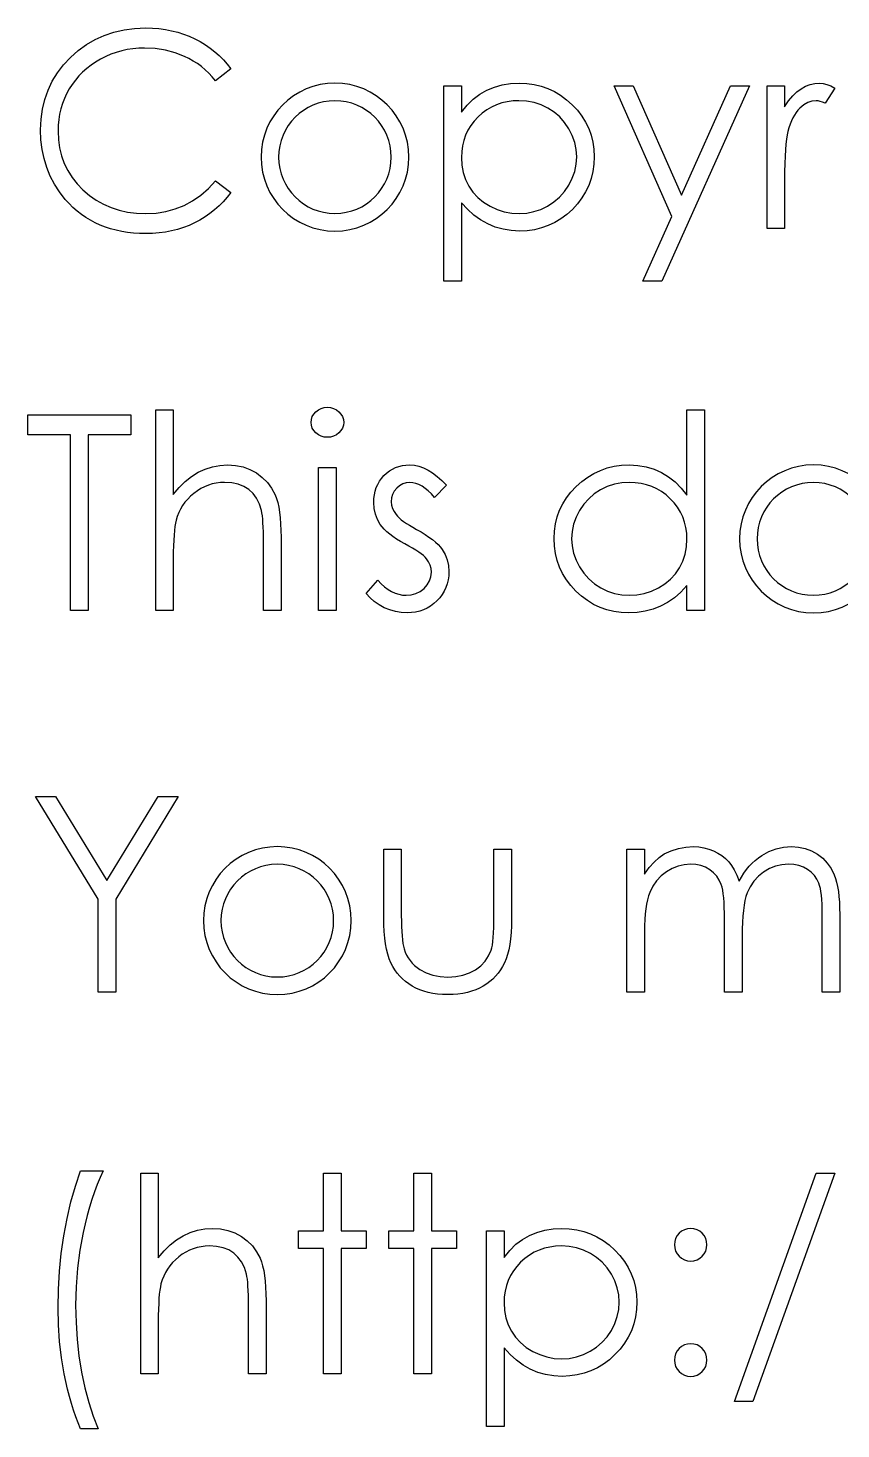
# Model space of a CAD drawing. Header units: millimetres. Extents: x -27 to 266, y -7 to 117.
# Drawn here: x -27.37 to -12.8, y 92.03 to 117.1 of the extents above; entities that cross this region are included whole.
import ezdxf

# ---------------------------------------------------------------- set-up
doc = ezdxf.new("R2010")
doc.units = ezdxf.units.MM

msp = doc.modelspace()

# ---------------------------------------------------------------- linework, layer by layer
at = {"color": 7, "linetype": 'Continuous', "flags": 128}
for points in [[(-23.731, 116.373), (-24.006, 116.162), (-24.006, 116.162), (-24.066, 116.232), (-24.128, 116.297), (-24.193, 116.358), (-24.261, 116.415), (-24.333, 116.467), (-24.406, 116.514), (-24.484, 116.558), (-24.563, 116.597), (-24.73, 116.662), (-24.905, 116.708), (-25.087, 116.736), (-25.278, 116.746), (-25.278, 116.746), (-25.383, 116.743), (-25.487, 116.733), (-25.588, 116.718), (-25.687, 116.696), (-25.786, 116.668), (-25.881, 116.634), (-25.974, 116.593), (-26.066, 116.547), (-26.154, 116.495), (-26.237, 116.439), (-26.315, 116.379), (-26.388, 116.314), (-26.456, 116.246), (-26.518, 116.173), (-26.576, 116.095), (-26.628, 116.014), (-26.675, 115.929), (-26.715, 115.841), (-26.75, 115.751), (-26.778, 115.658), (-26.799, 115.563), (-26.815, 115.465), (-26.825, 115.364), (-26.827, 115.261), (-26.827, 115.261), (-26.82, 115.106), (-26.799, 114.958), (-26.765, 114.817), (-26.716, 114.682), (-26.654, 114.553), (-26.576, 114.431), (-26.486, 114.315), (-26.381, 114.207), (-26.266, 114.108), (-26.144, 114.022), (-26.014, 113.949), (-25.877, 113.89), (-25.733, 113.844), (-25.581, 113.811), (-25.422, 113.79), (-25.256, 113.784), (-25.256, 113.784), (-25.073, 113.793), (-24.898, 113.82), (-24.73, 113.866), (-24.57, 113.93), (-24.418, 114.012), (-24.272, 114.112), (-24.136, 114.231), (-24.006, 114.367), (-24.006, 114.367), (-23.731, 114.159), (-23.731, 114.159), (-23.799, 114.074), (-23.87, 113.994), (-23.945, 113.919), (-24.024, 113.849), (-24.108, 113.783), (-24.195, 113.722), (-24.287, 113.667), (-24.383, 113.616), (-24.481, 113.572), (-24.583, 113.533), (-24.688, 113.5), (-24.796, 113.473), (-24.906, 113.452), (-25.019, 113.437), (-25.135, 113.428), (-25.254, 113.425), (-25.254, 113.425), (-25.367, 113.427), (-25.477, 113.435), (-25.584, 113.447), (-25.687, 113.464), (-25.788, 113.485), (-25.886, 113.511), (-25.98, 113.542), (-26.072, 113.578), (-26.161, 113.619), (-26.247, 113.664), (-26.33, 113.715), (-26.41, 113.769), (-26.486, 113.829), (-26.56, 113.893), (-26.63, 113.963), (-26.698, 114.037), (-26.698, 114.037), (-26.801, 114.17), (-26.892, 114.309), (-26.968, 114.455), (-27.031, 114.608), (-27.079, 114.767), (-27.113, 114.933), (-27.134, 115.106), (-27.141, 115.285), (-27.141, 115.285), (-27.133, 115.474), (-27.108, 115.655), (-27.066, 115.828), (-27.007, 115.993), (-26.932, 116.151), (-26.839, 116.302), (-26.731, 116.444), (-26.604, 116.579), (-26.466, 116.703), (-26.319, 116.809), (-26.163, 116.899), (-25.999, 116.973), (-25.827, 117.031), (-25.646, 117.072), (-25.456, 117.096), (-25.258, 117.105), (-25.258, 117.105), (-25.138, 117.102), (-25.02, 117.093), (-24.906, 117.077), (-24.794, 117.056), (-24.685, 117.03), (-24.58, 116.996), (-24.477, 116.957), (-24.377, 116.912), (-24.281, 116.861), (-24.189, 116.806), (-24.101, 116.746), (-24.019, 116.681), (-23.94, 116.611), (-23.866, 116.537), (-23.796, 116.457), (-23.731, 116.373)], [(-19.917, 116.072), (-19.603, 116.072), (-19.603, 116.072), (-19.603, 115.599), (-19.603, 115.599), (-19.5, 115.725), (-19.39, 115.833), (-19.272, 115.922), (-19.147, 115.993), (-19.013, 116.047), (-18.873, 116.087), (-18.725, 116.11), (-18.57, 116.117), (-18.57, 116.117), (-18.434, 116.111), (-18.302, 116.094), (-18.176, 116.063), (-18.054, 116.021), (-17.938, 115.967), (-17.827, 115.9), (-17.721, 115.821), (-17.62, 115.731), (-17.527, 115.632), (-17.447, 115.528), (-17.379, 115.419), (-17.324, 115.305), (-17.28, 115.186), (-17.249, 115.063), (-17.231, 114.934), (-17.225, 114.801), (-17.225, 114.801), (-17.231, 114.665), (-17.249, 114.534), (-17.28, 114.408), (-17.322, 114.287), (-17.378, 114.172), (-17.445, 114.062), (-17.524, 113.957), (-17.616, 113.858), (-17.716, 113.767), (-17.821, 113.688), (-17.932, 113.621), (-18.047, 113.567), (-18.168, 113.525), (-18.293, 113.494), (-18.424, 113.476), (-18.56, 113.47), (-18.56, 113.47), (-18.712, 113.478), (-18.858, 113.502), (-18.998, 113.541), (-19.132, 113.598), (-19.259, 113.669), (-19.38, 113.757), (-19.494, 113.86), (-19.603, 113.978), (-19.603, 113.978), (-19.603, 112.572), (-19.603, 112.572), (-19.917, 112.572), (-19.917, 112.572), (-19.917, 116.072)], [(-14.129, 116.072), (-13.815, 116.072), (-13.815, 116.072), (-13.815, 115.696), (-13.815, 115.696), (-13.743, 115.8), (-13.669, 115.888), (-13.594, 115.96), (-13.517, 116.018), (-13.438, 116.061), (-13.357, 116.093), (-13.275, 116.111), (-13.191, 116.117), (-13.191, 116.117), (-13.125, 116.112), (-13.058, 116.096), (-12.989, 116.068), (-12.917, 116.03), (-12.917, 116.03), (-13.09, 115.758), (-13.09, 115.758), (-13.135, 115.777), (-13.177, 115.792), (-13.216, 115.8), (-13.25, 115.803), (-13.25, 115.803), (-13.325, 115.795), (-13.399, 115.77), (-13.472, 115.728), (-13.543, 115.669), (-13.578, 115.633), (-13.61, 115.592), (-13.639, 115.547), (-13.667, 115.498), (-13.693, 115.443), (-13.717, 115.384), (-13.739, 115.32), (-13.758, 115.252), (-13.758, 115.252), (-13.772, 115.191), (-13.783, 115.116), (-13.793, 115.027), (-13.801, 114.924), (-13.807, 114.808), (-13.811, 114.677), (-13.814, 114.533), (-13.815, 114.374), (-13.815, 114.374), (-13.815, 113.515), (-13.815, 113.515), (-14.129, 113.515), (-14.129, 113.515), (-14.129, 116.072)], [(-16.866, 116.072), (-16.527, 116.072), (-16.527, 116.072), (-15.661, 114.114), (-15.661, 114.114), (-14.782, 116.072), (-14.782, 116.072), (-14.443, 116.072), (-14.443, 116.072), (-16.013, 112.572), (-16.013, 112.572), (-16.353, 112.572), (-16.353, 112.572), (-15.832, 113.733), (-15.832, 113.733), (-16.866, 116.072)], [(-18.572, 115.803), (-18.679, 115.799), (-18.781, 115.785), (-18.879, 115.763), (-18.973, 115.73), (-19.063, 115.69), (-19.148, 115.64), (-19.229, 115.58), (-19.306, 115.512), (-19.375, 115.437), (-19.435, 115.358), (-19.487, 115.274), (-19.529, 115.186), (-19.561, 115.093), (-19.584, 114.996), (-19.598, 114.894), (-19.603, 114.788), (-19.603, 114.788), (-19.595, 114.649), (-19.57, 114.518), (-19.529, 114.393), (-19.471, 114.276), (-19.397, 114.169), (-19.309, 114.073), (-19.206, 113.989), (-19.09, 113.917), (-18.964, 113.858), (-18.835, 113.817), (-18.703, 113.792), (-18.567, 113.784), (-18.567, 113.784), (-18.434, 113.792), (-18.305, 113.818), (-18.18, 113.859), (-18.059, 113.918), (-17.946, 113.992), (-17.845, 114.079), (-17.757, 114.179), (-17.681, 114.292), (-17.619, 114.414), (-17.574, 114.539), (-17.548, 114.667), (-17.539, 114.797), (-17.539, 114.797), (-17.547, 114.928), (-17.574, 115.056), (-17.617, 115.181), (-17.679, 115.301), (-17.755, 115.414), (-17.843, 115.513), (-17.943, 115.599), (-18.056, 115.671), (-18.177, 115.729), (-18.303, 115.77), (-18.435, 115.795), (-18.572, 115.803)], [(-27.366, 109.822), (-27.366, 110.181), (-27.366, 110.181), (-25.526, 110.181), (-25.526, 110.181), (-25.526, 109.822), (-25.526, 109.822), (-26.289, 109.822), (-26.289, 109.822), (-26.289, 106.681), (-26.289, 106.681), (-26.603, 106.681), (-26.603, 106.681), (-26.603, 109.822), (-26.603, 109.822), (-27.366, 109.822)], [(-25.077, 110.271), (-24.763, 110.271), (-24.763, 110.271), (-24.763, 108.756), (-24.763, 108.756), (-24.66, 108.88), (-24.55, 108.987), (-24.437, 109.079), (-24.317, 109.152), (-24.193, 109.21), (-24.064, 109.251), (-23.93, 109.276), (-23.79, 109.284), (-23.79, 109.284), (-23.648, 109.275), (-23.515, 109.248), (-23.39, 109.203), (-23.274, 109.14), (-23.169, 109.061), (-23.078, 108.971), (-23.002, 108.867), (-22.941, 108.751), (-22.916, 108.686), (-22.894, 108.612), (-22.876, 108.53), (-22.86, 108.438), (-22.849, 108.338), (-22.841, 108.23), (-22.835, 108.113), (-22.834, 107.988), (-22.834, 107.988), (-22.834, 106.681), (-22.834, 106.681), (-23.148, 106.681), (-23.148, 106.681), (-23.148, 107.885), (-23.148, 107.885), (-23.149, 107.989), (-23.15, 108.084), (-23.153, 108.171), (-23.157, 108.248), (-23.162, 108.316), (-23.168, 108.375), (-23.176, 108.426), (-23.184, 108.467), (-23.184, 108.467), (-23.222, 108.584), (-23.273, 108.687), (-23.336, 108.773), (-23.412, 108.844), (-23.501, 108.899), (-23.603, 108.938), (-23.718, 108.962), (-23.846, 108.97), (-23.846, 108.97), (-23.921, 108.967), (-23.995, 108.958), (-24.067, 108.943), (-24.136, 108.922), (-24.204, 108.894), (-24.27, 108.861), (-24.333, 108.821), (-24.395, 108.775), (-24.453, 108.725), (-24.506, 108.672), (-24.554, 108.616), (-24.596, 108.557), (-24.634, 108.495), (-24.666, 108.431), (-24.693, 108.363), (-24.715, 108.293), (-24.715, 108.293), (-24.726, 108.241), (-24.736, 108.18), (-24.744, 108.11), (-24.751, 108.028), (-24.756, 107.938), (-24.76, 107.837), (-24.763, 107.727), (-24.763, 107.606), (-24.763, 107.606), (-24.763, 106.681), (-24.763, 106.681), (-25.077, 106.681), (-25.077, 106.681), (-25.077, 110.271)], [(-22.005, 110.316), (-21.947, 110.311), (-21.893, 110.296), (-21.843, 110.271), (-21.798, 110.237), (-21.76, 110.195), (-21.734, 110.149), (-21.718, 110.099), (-21.712, 110.045), (-21.712, 110.045), (-21.718, 109.993), (-21.734, 109.944), (-21.76, 109.898), (-21.798, 109.857), (-21.843, 109.822), (-21.893, 109.797), (-21.947, 109.783), (-22.005, 109.778), (-22.005, 109.778), (-22.063, 109.783), (-22.115, 109.797), (-22.165, 109.822), (-22.21, 109.857), (-22.247, 109.898), (-22.274, 109.944), (-22.29, 109.993), (-22.295, 110.045), (-22.295, 110.045), (-22.29, 110.099), (-22.274, 110.149), (-22.247, 110.195), (-22.21, 110.237), (-22.165, 110.271), (-22.115, 110.296), (-22.063, 110.311), (-22.005, 110.316)], [(-15.25, 110.271), (-15.25, 106.681), (-15.25, 106.681), (-15.565, 106.681), (-15.565, 106.681), (-15.565, 107.124), (-15.565, 107.124), (-15.673, 107.006), (-15.788, 106.905), (-15.91, 106.821), (-16.037, 106.754), (-16.171, 106.703), (-16.311, 106.666), (-16.457, 106.644), (-16.609, 106.637), (-16.609, 106.637), (-16.745, 106.643), (-16.875, 106.661), (-17, 106.691), (-17.121, 106.733), (-17.236, 106.788), (-17.347, 106.855), (-17.452, 106.933), (-17.552, 107.024), (-17.644, 107.124), (-17.723, 107.228), (-17.79, 107.338), (-17.845, 107.454), (-17.888, 107.575), (-17.918, 107.7), (-17.936, 107.831), (-17.943, 107.967), (-17.943, 107.967), (-17.936, 108.101), (-17.918, 108.23), (-17.887, 108.353), (-17.844, 108.472), (-17.789, 108.586), (-17.721, 108.694), (-17.641, 108.799), (-17.549, 108.898), (-17.448, 108.988), (-17.341, 109.067), (-17.23, 109.133), (-17.114, 109.187), (-16.993, 109.23), (-16.867, 109.26), (-16.735, 109.278), (-16.599, 109.284), (-16.599, 109.284), (-16.443, 109.276), (-16.294, 109.25), (-16.154, 109.208), (-16.02, 109.149), (-15.895, 109.073), (-15.776, 108.98), (-15.667, 108.87), (-15.565, 108.744), (-15.565, 108.744), (-15.565, 110.271), (-15.565, 110.271), (-15.25, 110.271)], [(-22.161, 109.239), (-21.847, 109.239), (-21.847, 109.239), (-21.847, 106.681), (-21.847, 106.681), (-22.161, 106.681), (-22.161, 106.681), (-22.161, 109.239)], [(-19.872, 108.92), (-20.085, 108.701), (-20.085, 108.701), (-20.141, 108.764), (-20.198, 108.818), (-20.254, 108.865), (-20.308, 108.903), (-20.364, 108.932), (-20.418, 108.953), (-20.473, 108.966), (-20.527, 108.97), (-20.527, 108.97), (-20.593, 108.964), (-20.654, 108.944), (-20.711, 108.912), (-20.762, 108.866), (-20.805, 108.812), (-20.835, 108.755), (-20.853, 108.692), (-20.859, 108.626), (-20.859, 108.626), (-20.854, 108.565), (-20.838, 108.507), (-20.81, 108.45), (-20.772, 108.394), (-20.772, 108.394), (-20.748, 108.365), (-20.717, 108.335), (-20.681, 108.304), (-20.638, 108.272), (-20.589, 108.238), (-20.534, 108.204), (-20.474, 108.167), (-20.407, 108.13), (-20.407, 108.13), (-20.326, 108.084), (-20.252, 108.038), (-20.184, 107.993), (-20.123, 107.948), (-20.069, 107.903), (-20.021, 107.859), (-19.98, 107.814), (-19.947, 107.771), (-19.947, 107.771), (-19.895, 107.681), (-19.857, 107.585), (-19.835, 107.483), (-19.827, 107.376), (-19.827, 107.376), (-19.831, 107.3), (-19.841, 107.227), (-19.858, 107.157), (-19.881, 107.09), (-19.912, 107.026), (-19.948, 106.965), (-19.991, 106.907), (-20.042, 106.851), (-20.097, 106.801), (-20.156, 106.757), (-20.217, 106.721), (-20.282, 106.691), (-20.351, 106.667), (-20.423, 106.65), (-20.498, 106.64), (-20.577, 106.637), (-20.577, 106.637), (-20.683, 106.642), (-20.786, 106.66), (-20.887, 106.688), (-20.986, 106.728), (-21.079, 106.779), (-21.164, 106.839), (-21.24, 106.907), (-21.308, 106.983), (-21.308, 106.983), (-21.1, 107.22), (-21.1, 107.22), (-21.04, 107.157), (-20.979, 107.102), (-20.916, 107.056), (-20.854, 107.018), (-20.79, 106.989), (-20.725, 106.968), (-20.66, 106.955), (-20.593, 106.951), (-20.593, 106.951), (-20.503, 106.958), (-20.419, 106.982), (-20.343, 107.019), (-20.273, 107.073), (-20.216, 107.137), (-20.174, 107.207), (-20.15, 107.282), (-20.141, 107.362), (-20.141, 107.362), (-20.147, 107.429), (-20.163, 107.492), (-20.19, 107.551), (-20.228, 107.606), (-20.228, 107.606), (-20.252, 107.633), (-20.284, 107.662), (-20.322, 107.692), (-20.367, 107.725), (-20.419, 107.758), (-20.478, 107.793), (-20.543, 107.831), (-20.615, 107.87), (-20.615, 107.87), (-20.693, 107.914), (-20.765, 107.958), (-20.829, 108.002), (-20.888, 108.046), (-20.94, 108.089), (-20.985, 108.133), (-21.024, 108.176), (-21.056, 108.219), (-21.056, 108.219), (-21.108, 108.308), (-21.144, 108.404), (-21.167, 108.505), (-21.174, 108.613), (-21.174, 108.613), (-21.171, 108.684), (-21.162, 108.751), (-21.148, 108.816), (-21.128, 108.877), (-21.102, 108.936), (-21.07, 108.991), (-21.033, 109.044), (-20.991, 109.093), (-20.943, 109.137), (-20.892, 109.176), (-20.839, 109.209), (-20.783, 109.236), (-20.723, 109.257), (-20.661, 109.272), (-20.596, 109.281), (-20.527, 109.284), (-20.527, 109.284), (-20.446, 109.278), (-20.364, 109.262), (-20.282, 109.233), (-20.2, 109.193), (-20.119, 109.142), (-20.037, 109.079), (-19.954, 109.006), (-19.872, 108.92)], [(-16.595, 108.97), (-16.733, 108.962), (-16.864, 108.937), (-16.991, 108.896), (-17.112, 108.838), (-17.224, 108.766), (-17.324, 108.68), (-17.413, 108.581), (-17.489, 108.468), (-17.55, 108.347), (-17.594, 108.223), (-17.62, 108.095), (-17.629, 107.964), (-17.629, 107.964), (-17.62, 107.833), (-17.594, 107.706), (-17.549, 107.581), (-17.488, 107.459), (-17.411, 107.345), (-17.322, 107.245), (-17.221, 107.158), (-17.108, 107.085), (-16.987, 107.026), (-16.862, 106.984), (-16.732, 106.959), (-16.598, 106.951), (-16.598, 106.951), (-16.462, 106.959), (-16.329, 106.984), (-16.201, 107.025), (-16.076, 107.083), (-15.961, 107.155), (-15.858, 107.24), (-15.771, 107.336), (-15.698, 107.443), (-15.64, 107.56), (-15.598, 107.685), (-15.573, 107.816), (-15.565, 107.955), (-15.565, 107.955), (-15.569, 108.061), (-15.583, 108.162), (-15.607, 108.26), (-15.639, 108.352), (-15.681, 108.441), (-15.732, 108.525), (-15.792, 108.604), (-15.863, 108.679), (-15.939, 108.747), (-16.02, 108.807), (-16.105, 108.856), (-16.194, 108.897), (-16.288, 108.929), (-16.386, 108.952), (-16.489, 108.966), (-16.595, 108.97)], [(-27.231, 103.348), (-26.872, 103.348), (-26.872, 103.348), (-25.952, 101.844), (-25.952, 101.844), (-25.033, 103.348), (-25.033, 103.348), (-24.674, 103.348), (-24.674, 103.348), (-25.795, 101.512), (-25.795, 101.512), (-25.795, 99.848), (-25.795, 99.848), (-26.109, 99.848), (-26.109, 99.848), (-26.109, 101.512), (-26.109, 101.512), (-27.231, 103.348)], [(-20.994, 102.406), (-20.68, 102.406), (-20.68, 102.406), (-20.68, 101.22), (-20.68, 101.22), (-20.679, 101.115), (-20.677, 101.02), (-20.673, 100.932), (-20.667, 100.853), (-20.66, 100.783), (-20.652, 100.72), (-20.642, 100.667), (-20.63, 100.621), (-20.63, 100.621), (-20.609, 100.565), (-20.585, 100.511), (-20.555, 100.46), (-20.522, 100.413), (-20.484, 100.368), (-20.442, 100.326), (-20.397, 100.288), (-20.346, 100.253), (-20.236, 100.194), (-20.116, 100.151), (-19.985, 100.126), (-19.845, 100.117), (-19.845, 100.117), (-19.705, 100.126), (-19.576, 100.15), (-19.458, 100.192), (-19.351, 100.249), (-19.258, 100.32), (-19.18, 100.402), (-19.118, 100.494), (-19.072, 100.596), (-19.072, 100.596), (-19.06, 100.638), (-19.049, 100.69), (-19.04, 100.753), (-19.032, 100.825), (-19.027, 100.909), (-19.023, 101.002), (-19.02, 101.106), (-19.02, 101.22), (-19.02, 101.22), (-19.02, 102.406), (-19.02, 102.406), (-18.706, 102.406), (-18.706, 102.406), (-18.706, 101.161), (-18.706, 101.161), (-18.708, 101.034), (-18.713, 100.915), (-18.723, 100.803), (-18.737, 100.701), (-18.755, 100.605), (-18.776, 100.519), (-18.802, 100.441), (-18.832, 100.37), (-18.865, 100.305), (-18.903, 100.244), (-18.945, 100.187), (-18.99, 100.133), (-19.039, 100.082), (-19.093, 100.036), (-19.15, 99.993), (-19.212, 99.953), (-19.277, 99.918), (-19.346, 99.887), (-19.42, 99.862), (-19.497, 99.841), (-19.579, 99.824), (-19.665, 99.812), (-19.754, 99.805), (-19.848, 99.803), (-19.848, 99.803), (-19.941, 99.805), (-20.031, 99.812), (-20.116, 99.824), (-20.198, 99.841), (-20.276, 99.862), (-20.35, 99.887), (-20.42, 99.918), (-20.486, 99.953), (-20.547, 99.993), (-20.606, 100.036), (-20.66, 100.083), (-20.709, 100.133), (-20.755, 100.188), (-20.796, 100.246), (-20.834, 100.308), (-20.868, 100.373), (-20.897, 100.445), (-20.923, 100.525), (-20.945, 100.614), (-20.962, 100.711), (-20.977, 100.816), (-20.986, 100.93), (-20.992, 101.053), (-20.994, 101.184), (-20.994, 101.184), (-20.994, 102.406)], [(-16.641, 102.406), (-16.327, 102.406), (-16.327, 102.406), (-16.327, 101.961), (-16.327, 101.961), (-16.24, 102.076), (-16.152, 102.174), (-16.063, 102.256), (-15.973, 102.321), (-15.973, 102.321), (-15.846, 102.378), (-15.715, 102.418), (-15.582, 102.442), (-15.445, 102.451), (-15.445, 102.451), (-15.353, 102.446), (-15.263, 102.432), (-15.175, 102.409), (-15.091, 102.377), (-15.01, 102.337), (-14.938, 102.292), (-14.873, 102.24), (-14.816, 102.181), (-14.765, 102.114), (-14.716, 102.034), (-14.672, 101.94), (-14.631, 101.833), (-14.631, 101.833), (-14.589, 101.907), (-14.544, 101.975), (-14.497, 102.04), (-14.447, 102.099), (-14.394, 102.155), (-14.34, 102.205), (-14.282, 102.252), (-14.222, 102.293), (-14.097, 102.362), (-13.967, 102.411), (-13.833, 102.441), (-13.693, 102.451), (-13.693, 102.451), (-13.565, 102.442), (-13.444, 102.418), (-13.331, 102.376), (-13.226, 102.317), (-13.132, 102.245), (-13.05, 102.158), (-12.981, 102.059), (-12.926, 101.947), (-12.902, 101.883), (-12.883, 101.813), (-12.866, 101.735), (-12.852, 101.649), (-12.841, 101.557), (-12.834, 101.457), (-12.829, 101.349), (-12.827, 101.234), (-12.827, 101.234), (-12.827, 99.848), (-12.827, 99.848), (-13.141, 99.848), (-13.141, 99.848), (-13.141, 101.235), (-13.141, 101.235), (-13.142, 101.333), (-13.145, 101.424), (-13.15, 101.506), (-13.156, 101.58), (-13.165, 101.646), (-13.175, 101.704), (-13.187, 101.754), (-13.201, 101.797), (-13.236, 101.869), (-13.282, 101.935), (-13.338, 101.993), (-13.404, 102.043), (-13.479, 102.084), (-13.562, 102.113), (-13.651, 102.131), (-13.748, 102.137), (-13.748, 102.137), (-13.866, 102.128), (-13.979, 102.102), (-14.088, 102.058), (-14.191, 101.996), (-14.285, 101.921), (-14.365, 101.833), (-14.432, 101.733), (-14.485, 101.623), (-14.507, 101.56), (-14.525, 101.487), (-14.541, 101.404), (-14.554, 101.311), (-14.564, 101.209), (-14.572, 101.097), (-14.576, 100.975), (-14.577, 100.843), (-14.577, 100.843), (-14.577, 99.848), (-14.577, 99.848), (-14.891, 99.848), (-14.891, 99.848), (-14.891, 101.149), (-14.891, 101.149), (-14.892, 101.259), (-14.895, 101.36), (-14.9, 101.452), (-14.906, 101.535), (-14.915, 101.609), (-14.924, 101.672), (-14.936, 101.728), (-14.95, 101.773), (-14.985, 101.852), (-15.03, 101.922), (-15.087, 101.984), (-15.154, 102.037), (-15.23, 102.081), (-15.314, 102.112), (-15.403, 102.13), (-15.5, 102.137), (-15.5, 102.137), (-15.614, 102.128), (-15.724, 102.102), (-15.83, 102.059), (-15.933, 102), (-16.027, 101.926), (-16.108, 101.839), (-16.176, 101.742), (-16.231, 101.632), (-16.253, 101.57), (-16.273, 101.501), (-16.29, 101.424), (-16.303, 101.339), (-16.314, 101.248), (-16.321, 101.147), (-16.326, 101.04), (-16.327, 100.924), (-16.327, 100.924), (-16.327, 99.848), (-16.327, 99.848), (-16.641, 99.848), (-16.641, 99.848), (-16.641, 102.406)], [(-26.424, 96.649), (-26.02, 96.649), (-26.02, 96.649), (-26.074, 96.529), (-26.126, 96.403), (-26.175, 96.272), (-26.221, 96.137), (-26.265, 95.996), (-26.306, 95.85), (-26.344, 95.7), (-26.379, 95.544), (-26.438, 95.226), (-26.48, 94.904), (-26.505, 94.575), (-26.513, 94.242), (-26.513, 94.242), (-26.506, 93.934), (-26.487, 93.631), (-26.453, 93.335), (-26.406, 93.043), (-26.347, 92.763), (-26.278, 92.501), (-26.198, 92.255), (-26.109, 92.028), (-26.109, 92.028), (-26.424, 92.028), (-26.424, 92.028), (-26.468, 92.135), (-26.511, 92.246), (-26.551, 92.363), (-26.589, 92.484), (-26.625, 92.61), (-26.658, 92.74), (-26.689, 92.875), (-26.718, 93.014), (-26.766, 93.301), (-26.8, 93.594), (-26.82, 93.893), (-26.827, 94.197), (-26.827, 94.197), (-26.821, 94.526), (-26.801, 94.851), (-26.769, 95.171), (-26.724, 95.487), (-26.667, 95.795), (-26.597, 96.091), (-26.516, 96.376), (-26.424, 96.649)], [(-25.347, 96.605), (-25.033, 96.605), (-25.033, 96.605), (-25.033, 95.089), (-25.033, 95.089), (-24.929, 95.214), (-24.819, 95.321), (-24.706, 95.412), (-24.587, 95.486), (-24.462, 95.543), (-24.333, 95.584), (-24.199, 95.609), (-24.059, 95.617), (-24.059, 95.617), (-23.918, 95.608), (-23.785, 95.582), (-23.66, 95.536), (-23.543, 95.473), (-23.438, 95.394), (-23.347, 95.304), (-23.271, 95.2), (-23.21, 95.085), (-23.185, 95.019), (-23.163, 94.945), (-23.145, 94.863), (-23.13, 94.772), (-23.118, 94.672), (-23.11, 94.564), (-23.104, 94.446), (-23.103, 94.321), (-23.103, 94.321), (-23.103, 93.015), (-23.103, 93.015), (-23.417, 93.015), (-23.417, 93.015), (-23.417, 94.218), (-23.417, 94.218), (-23.418, 94.322), (-23.419, 94.418), (-23.422, 94.504), (-23.426, 94.582), (-23.431, 94.65), (-23.437, 94.709), (-23.445, 94.759), (-23.454, 94.8), (-23.454, 94.8), (-23.491, 94.918), (-23.542, 95.02), (-23.605, 95.106), (-23.681, 95.177), (-23.77, 95.232), (-23.872, 95.272), (-23.987, 95.296), (-24.115, 95.303), (-24.115, 95.303), (-24.19, 95.3), (-24.264, 95.291), (-24.336, 95.276), (-24.406, 95.255), (-24.474, 95.227), (-24.539, 95.194), (-24.603, 95.154), (-24.664, 95.108), (-24.723, 95.058), (-24.775, 95.005), (-24.823, 94.949), (-24.866, 94.89), (-24.903, 94.829), (-24.935, 94.764), (-24.962, 94.696), (-24.984, 94.626), (-24.984, 94.626), (-24.995, 94.575), (-25.005, 94.514), (-25.014, 94.443), (-25.021, 94.362), (-25.025, 94.271), (-25.03, 94.17), (-25.032, 94.06), (-25.033, 93.94), (-25.033, 93.94), (-25.033, 93.015), (-25.033, 93.015), (-25.347, 93.015), (-25.347, 93.015), (-25.347, 96.605)], [(-22.071, 96.605), (-21.757, 96.605), (-21.757, 96.605), (-21.757, 95.572), (-21.757, 95.572), (-21.308, 95.572), (-21.308, 95.572), (-21.308, 95.258), (-21.308, 95.258), (-21.757, 95.258), (-21.757, 95.258), (-21.757, 93.015), (-21.757, 93.015), (-22.071, 93.015), (-22.071, 93.015), (-22.071, 95.258), (-22.071, 95.258), (-22.52, 95.258), (-22.52, 95.258), (-22.52, 95.572), (-22.52, 95.572), (-22.071, 95.572), (-22.071, 95.572), (-22.071, 96.605)], [(-20.456, 96.605), (-20.141, 96.605), (-20.141, 96.605), (-20.141, 95.572), (-20.141, 95.572), (-19.693, 95.572), (-19.693, 95.572), (-19.693, 95.258), (-19.693, 95.258), (-20.141, 95.258), (-20.141, 95.258), (-20.141, 93.015), (-20.141, 93.015), (-20.456, 93.015), (-20.456, 93.015), (-20.456, 95.258), (-20.456, 95.258), (-20.904, 95.258), (-20.904, 95.258), (-20.904, 95.572), (-20.904, 95.572), (-20.456, 95.572), (-20.456, 95.572), (-20.456, 96.605)], [(-12.917, 96.605), (-14.381, 92.521), (-14.381, 92.521), (-14.712, 92.521), (-14.712, 92.521), (-13.248, 96.605), (-13.248, 96.605), (-12.917, 96.605)], [(-19.154, 95.572), (-18.84, 95.572), (-18.84, 95.572), (-18.84, 95.099), (-18.84, 95.099), (-18.737, 95.225), (-18.627, 95.333), (-18.509, 95.422), (-18.384, 95.493), (-18.251, 95.547), (-18.11, 95.587), (-17.962, 95.61), (-17.807, 95.617), (-17.807, 95.617), (-17.671, 95.611), (-17.539, 95.594), (-17.413, 95.563), (-17.291, 95.521), (-17.175, 95.467), (-17.064, 95.4), (-16.958, 95.321), (-16.857, 95.231), (-16.764, 95.132), (-16.684, 95.028), (-16.616, 94.919), (-16.561, 94.805), (-16.517, 94.686), (-16.487, 94.563), (-16.468, 94.434), (-16.462, 94.301), (-16.462, 94.301), (-16.468, 94.165), (-16.487, 94.034), (-16.517, 93.908), (-16.559, 93.787), (-16.615, 93.672), (-16.682, 93.562), (-16.761, 93.457), (-16.853, 93.358), (-16.953, 93.267), (-17.059, 93.188), (-17.169, 93.121), (-17.284, 93.067), (-17.405, 93.025), (-17.531, 92.994), (-17.662, 92.976), (-17.797, 92.97), (-17.797, 92.97), (-17.949, 92.978), (-18.096, 93.002), (-18.235, 93.041), (-18.369, 93.098), (-18.496, 93.169), (-18.617, 93.257), (-18.732, 93.36), (-18.84, 93.478), (-18.84, 93.478), (-18.84, 92.072), (-18.84, 92.072), (-19.154, 92.072), (-19.154, 92.072), (-19.154, 95.572)], [(-17.81, 95.303), (-17.916, 95.299), (-18.018, 95.285), (-18.117, 95.263), (-18.211, 95.23), (-18.3, 95.19), (-18.385, 95.14), (-18.467, 95.08), (-18.543, 95.012), (-18.612, 94.937), (-18.673, 94.858), (-18.724, 94.774), (-18.766, 94.686), (-18.798, 94.593), (-18.821, 94.496), (-18.835, 94.394), (-18.84, 94.288), (-18.84, 94.288), (-18.832, 94.149), (-18.807, 94.018), (-18.766, 93.893), (-18.708, 93.776), (-18.634, 93.669), (-18.546, 93.573), (-18.443, 93.489), (-18.327, 93.417), (-18.201, 93.358), (-18.072, 93.317), (-17.941, 93.292), (-17.805, 93.284), (-17.805, 93.284), (-17.671, 93.292), (-17.542, 93.318), (-17.417, 93.359), (-17.296, 93.418), (-17.183, 93.492), (-17.082, 93.579), (-16.994, 93.679), (-16.918, 93.792), (-16.856, 93.914), (-16.811, 94.039), (-16.785, 94.167), (-16.776, 94.297), (-16.776, 94.297), (-16.785, 94.428), (-16.811, 94.556), (-16.855, 94.681), (-16.916, 94.801), (-16.992, 94.914), (-17.08, 95.013), (-17.181, 95.099), (-17.293, 95.171), (-17.414, 95.229), (-17.54, 95.27), (-17.672, 95.295), (-17.81, 95.303)]]:
    msp.add_lwpolyline(points, dxfattribs=at)
at = {"color": 7, "linetype": 'Continuous'}
for centre, radius, start, end in [((-21.868, 114.794), 1.324, 90.0003, 89.9997), ((-21.869, 114.794), 1.009, 90.0004, 89.9996), ((-13.297, 107.96), 1.324, 90.0000048683, 89.9999951317), ((-13.299, 107.961), 1.009, 90.0000499138, 89.9999500487), ((-22.9, 101.127), 1.324, 90.0002, 89.9998), ((-22.901, 101.127), 1.009, 90.0003, 89.9997), ((-15.497, 95.326), 0.292, 90.0001, 89.9999), ((-15.497, 93.262), 0.292, 90.0001, 89.9999)]:
    msp.add_arc(centre, radius, start, end, dxfattribs=at)

doc.saveas('drawing.dxf')
